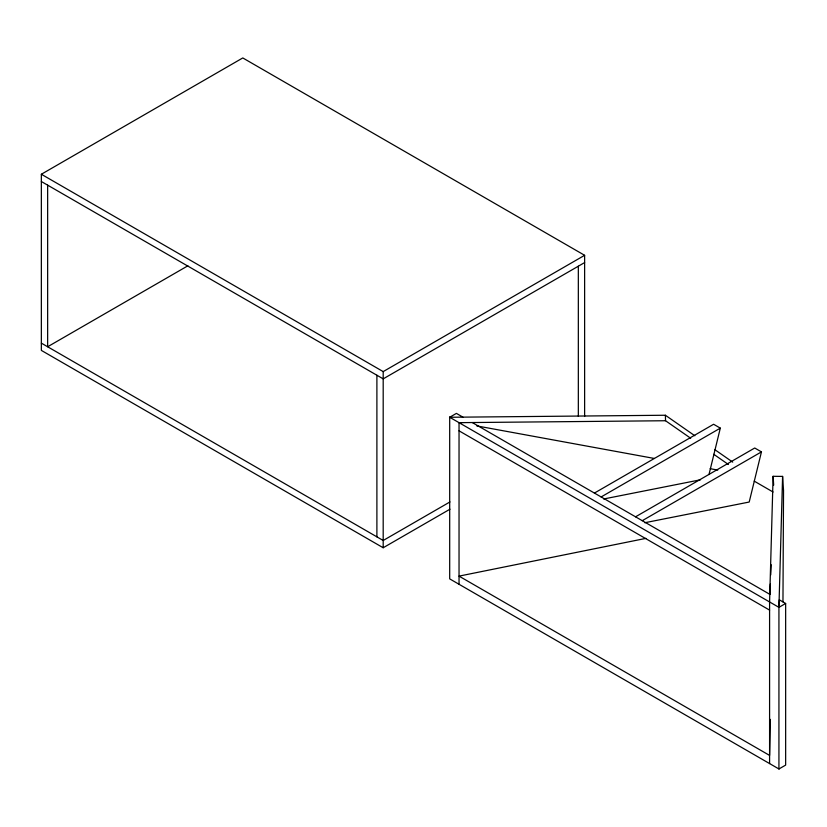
<?xml version="1.0" encoding="UTF-8"?>
<svg xmlns="http://www.w3.org/2000/svg" width="827" height="827" viewBox="0 0 827 827"><rect width="100%" height="100%" fill="white"/><g stroke="black" fill="none" stroke-linecap="round" stroke-linejoin="round"><path stroke-width="1.24" d="M769.586 763.579L769.586 601.963L773.111 476.311L782.6 476.404L778.931 607.349L778.931 768.976L785.65 765.099L785.65 603.472L779.292 599.813L778.931 607.349L449.537 417.18M782.962 601.87L783.531 490.483L782.6 476.404M770.34 719.387L769.586 755.413L459.037 576.119L645.897 538.377M769.916 594.241L770.34 583.955M770.723 574.951L771.157 564.665M708.987 474.533L720.317 428.138L713.608 424.261L594.417 493.068M635.549 516.813L754.731 448.007L761.45 451.883L749.2 502.041L644.781 522.736M449.96 509.205L383.19 547.753L41.35 350.4L41.35 174.249L242.787 57.942L584.627 255.305L584.627 416.488M187.874 265.808L47.646 346.761L47.646 185.145M41.35 174.249L383.19 371.602L584.627 255.305M584.627 262.572L383.19 378.869L41.35 181.516M779.086 769.058L449.692 578.879L449.692 417.263L456.401 413.386L462.903 417.139M449.96 501.937L383.19 540.486L41.35 343.133M601.136 496.944L720.317 428.138M642.259 520.69L761.45 451.883M778.931 607.349L785.65 603.472M603.648 498.991L700.521 479.784M449.692 417.263L665.384 415.247L694.845 435.757M459.037 584.275L459.037 422.659L665.539 420.736L690.7 438.248M459.037 422.659L461.569 423.124M476.786 425.915L654.343 458.458M710.145 468.682L717.764 470.077M754.214 481.128L773.069 492.013M472.248 422.535L769.803 594.324M459.037 430.826L769.586 610.119M714.838 449.671L732.722 462.117M713.773 454.302L728.442 464.516M773.111 476.311L773.679 485.118M665.384 415.247L665.539 420.736M578.331 266.201L578.331 416.281M383.19 371.602L383.19 547.753M376.895 375.241L376.895 536.857"/></g></svg>
